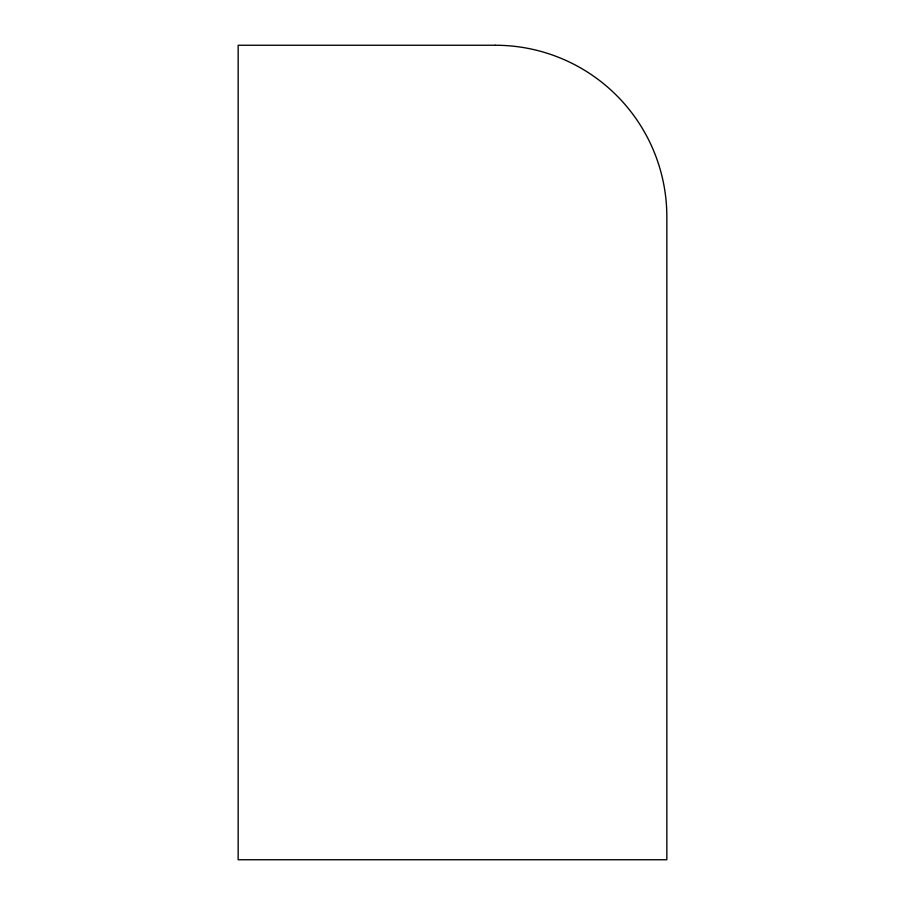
<?xml version="1.0" encoding="UTF-8"?>
<svg xmlns="http://www.w3.org/2000/svg" width="905" height="905" viewBox="0 0 905 905"><rect width="100%" height="100%" fill="white"/><g stroke="black" fill="none" stroke-linecap="round" stroke-linejoin="round"><path stroke-width="1.36" d="M495.363 45.25L238.162 45.25L238.162 859.75L666.838 859.75L666.838 216.725A171.475 171.475 0 0 0 495.363 45.25"/></g></svg>
